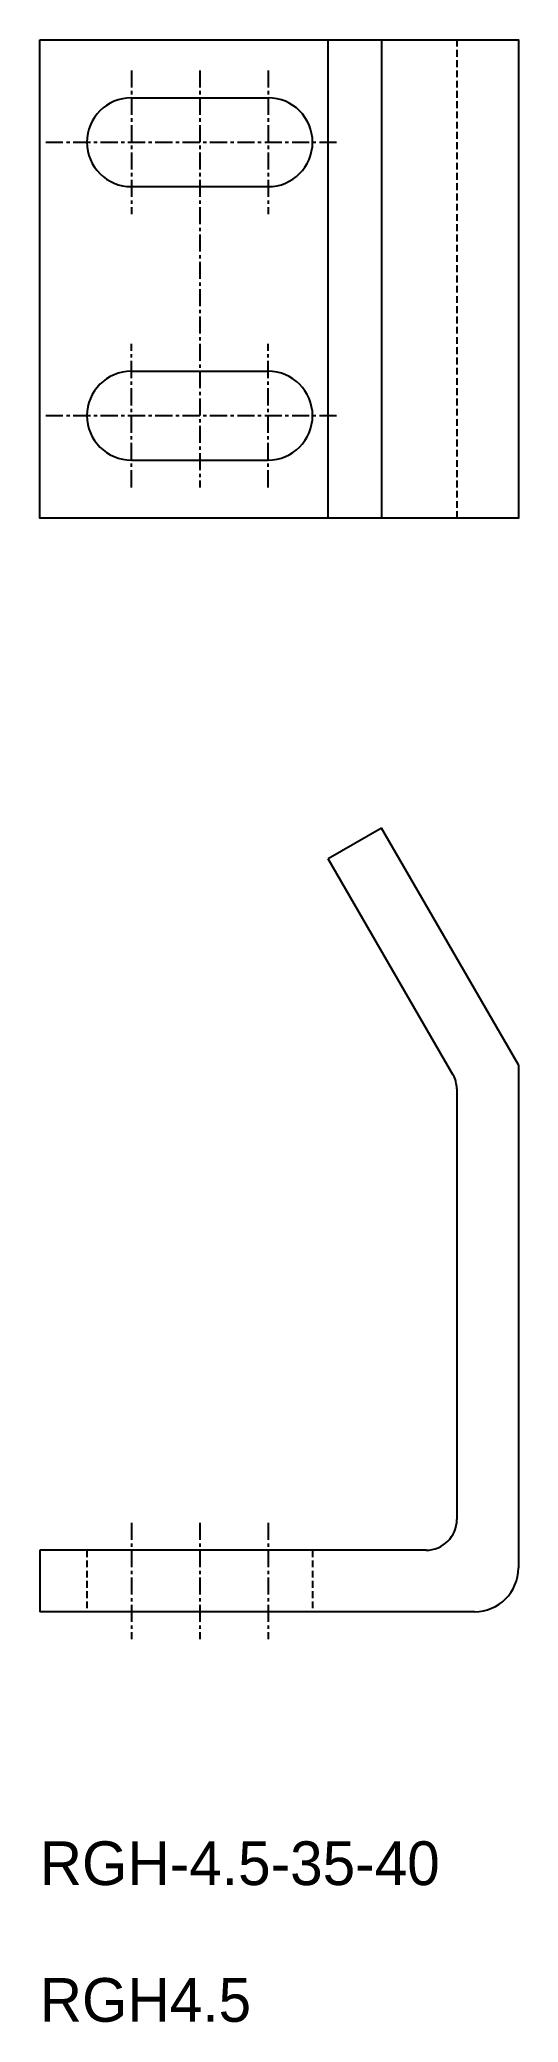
# Model space of a CAD drawing. Extents: x -4220 to -4185, y -557 to -412.
import ezdxf

# ---------------------------------------------------------------- set-up
doc = ezdxf.new("R2010")
doc.units = 0
doc.linetypes.add('CENTER', pattern=[2, 1.25, -0.25, 0.25, -0.25])
doc.linetypes.add('DASHED', pattern=[0.75, 0.5, -0.25])
doc.layers.get('0').update_dxf_attribs({"linetype": 'CONTINUOUS'})
doc.layers.add('CENTER', color=1, linetype='CENTER')

msp = doc.modelspace()

# ---------------------------------------------------------------- linework, layer by layer
at = {"color": 7, "linetype": 'CONTINUOUS'}
for p, q in [((-4198.57, -446.91), (-4198.57, -411.91)), ((-4194.67, -411.91), (-4194.67, -446.91)), ((-4212.97, -416.16), (-4202.97, -416.16)), ((-4212.97, -422.66), (-4202.97, -422.66)), ((-4212.97, -436.16), (-4202.97, -436.16)), ((-4212.97, -442.66), (-4202.97, -442.66)), ((-4194.67, -469.58), (-4198.57, -471.83)), ((-4184.67, -486.91), (-4194.67, -469.58)), ((-4189.44, -487.65), (-4198.57, -471.83)), ((-4184.67, -486.91), (-4184.67, -523.71)), ((-4189.17, -488.65), (-4189.17, -520.16)), ((-4219.67, -522.41), (-4219.67, -526.91)), ((-4191.42, -522.41), (-4219.67, -522.41)), ((-4187.87, -526.91), (-4219.67, -526.91))]:
    msp.add_line(p, q, dxfattribs=at)
at = {"color": 3, "linetype": 'DASHED'}
for p, q in [((-4189.17, -411.91), (-4189.17, -446.91)), ((-4216.22, -522.41), (-4216.22, -526.91)), ((-4199.72, -522.41), (-4199.72, -526.91))]:
    msp.add_line(p, q, dxfattribs=at)
at = {"color": 7, "linetype": 'CONTINUOUS'}
msp.add_lwpolyline([(-4219.67, -411.91), (-4184.67, -411.91), (-4184.67, -446.91), (-4219.67, -446.91)], close=True, dxfattribs=at)
for centre, radius, start, end in [((-4212.97, -419.41), 3.25, 90, 270), ((-4202.97, -419.41), 3.25, 270, 90), ((-4212.97, -439.41), 3.25, 90, 270), ((-4202.97, -439.41), 3.25, 270, 90), ((-4191.17, -488.65), 2, 360, 30), ((-4191.42, -520.16), 2.25, 270, 360), ((-4187.87, -523.71), 3.2, 270, 360)]:
    msp.add_arc(centre, radius, start, end, dxfattribs=at)
at = {"layer": 'CENTER', "color": 1, "linetype": 'CENTER'}
for p, q in [((-4212.97, -414.16), (-4212.97, -424.66)), ((-4207.97, -414.16), (-4207.97, -444.66)), ((-4202.97, -414.16), (-4202.97, -424.66)), ((-4219.22, -419.41), (-4197.72, -419.41)), ((-4212.97, -444.66), (-4212.97, -434.16)), ((-4202.97, -444.66), (-4202.97, -434.16)), ((-4219.22, -439.41), (-4197.72, -439.41)), ((-4212.97, -520.41), (-4212.97, -528.91)), ((-4207.97, -520.41), (-4207.97, -528.91)), ((-4202.97, -520.41), (-4202.97, -528.91))]:
    msp.add_line(p, q, dxfattribs=at)

# ---------------------------------------------------------------- texts
at = {"color": 7, "linetype": 'CONTINUOUS'}
for s, p in [('RGH-4.5-35-40', (-4219.67, -546.91)), ('RGH4.5', (-4219.67, -556.91))]:
    msp.add_text(s, height=3.2, dxfattribs=at).set_placement(p)

doc.saveas('drawing.dxf')
